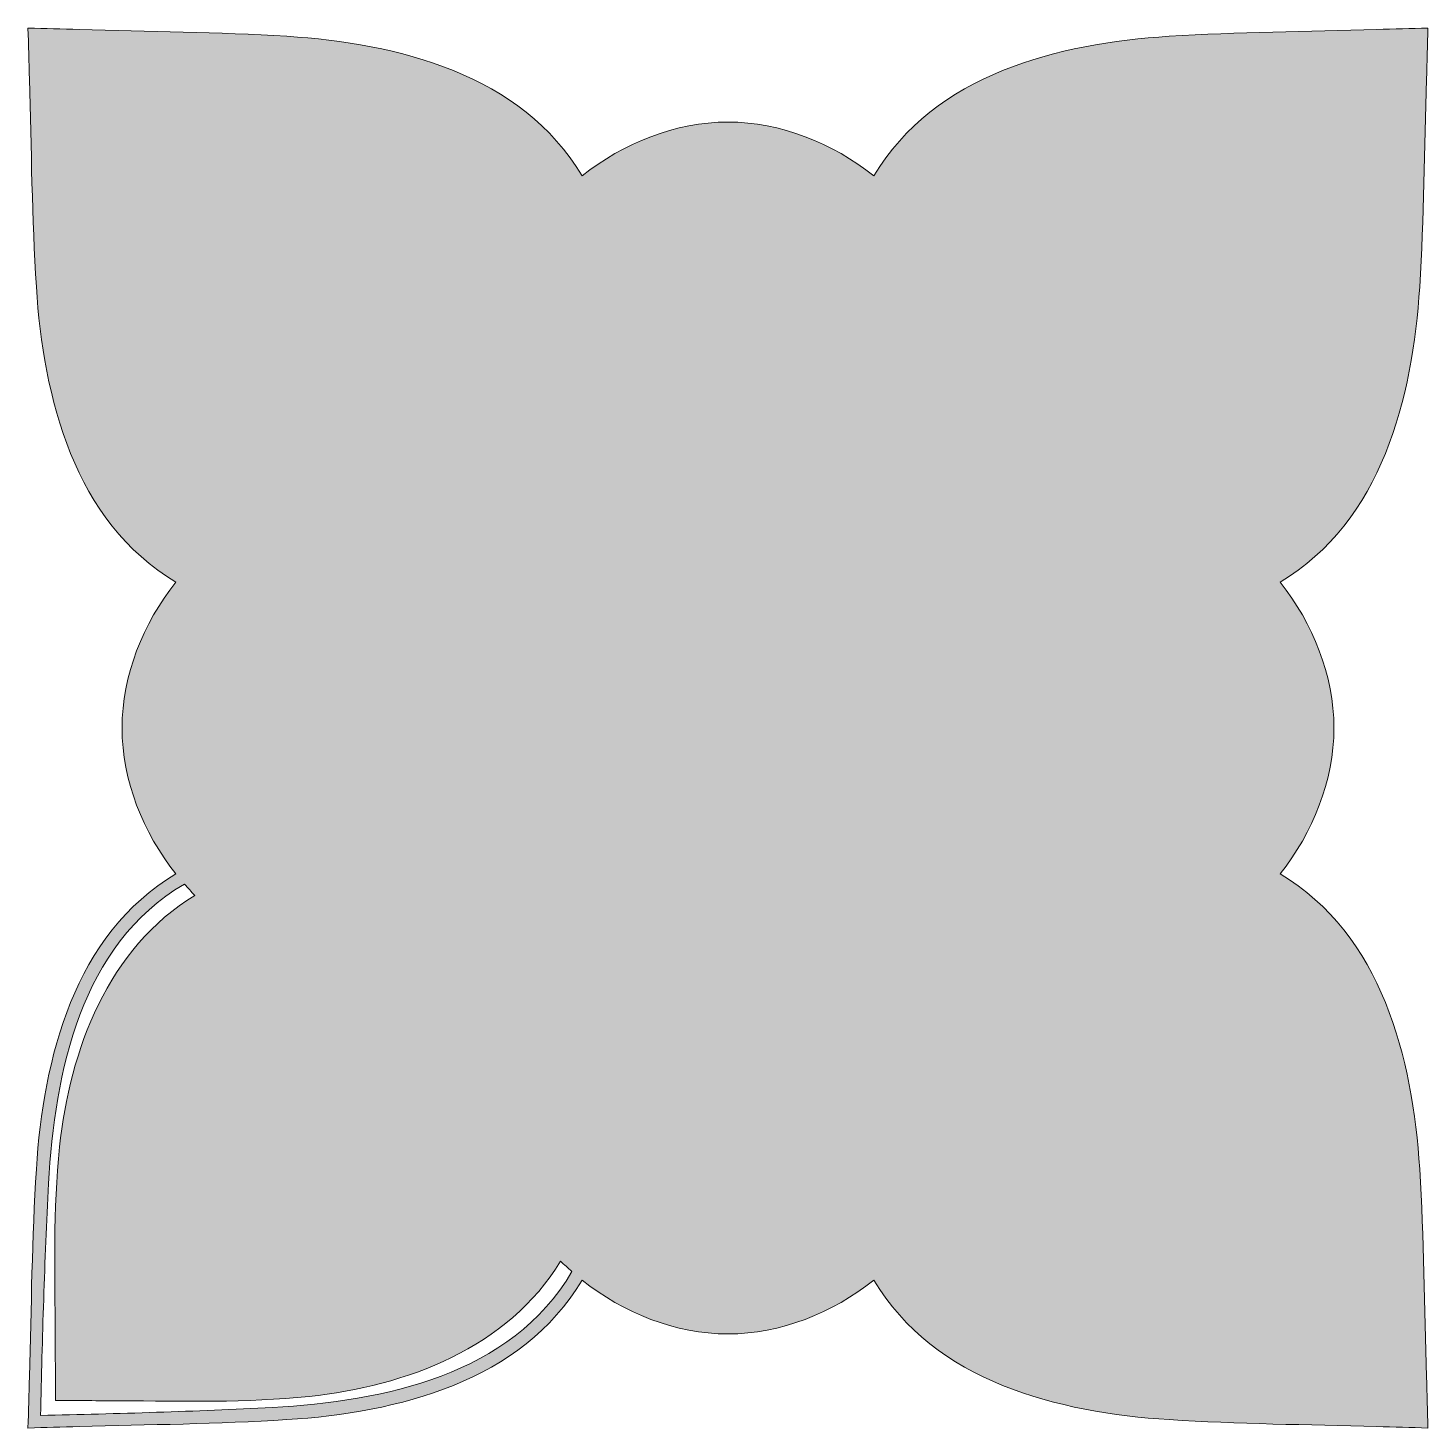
# Model space of a CAD drawing. Header units: inches. Extents: x 62 to 648, y -395 to -12.
# Drawn here: x 369.5 to 545.2, y -394.5 to -218.8 of the extents above; entities that cross this region are included whole.
import ezdxf

# ---------------------------------------------------------------- set-up
doc = ezdxf.new("R2010")
doc.units = ezdxf.units.IN
doc.header["$MEASUREMENT"] = 0
doc.layers.add('Layer 1', color=7, linetype='Continuous')

msp = doc.modelspace()

# ---------------------------------------------------------------- hatches: boundary and pattern name
at = {"layer": 'Layer 1', "true_color": 0x0c2d56}
h = msp.add_hatch(color=158, dxfattribs=at)
h.dxf.hatch_style = 2
edge = h.paths.add_edge_path()
edge.add_spline(control_points=[(544.14, -362.02), (543.27, -348.14), (539.36, -332.55), (526.62, -324.98), (530.75, -319.76), (533.37, -313.32), (533.38, -306.67), (533.37, -300.01), (530.75, -293.57), (526.62, -288.36), (539.36, -280.78), (543.27, -265.19), (544.14, -251.31), (544.68, -242.64), (544.75, -233.92), (545, -225.23), (545.06, -223.1), (545.12, -220.95), (545.18, -218.82), (543.05, -218.88), (540.9, -218.94), (538.77, -219), (530.08, -219.25), (521.36, -219.32), (512.69, -219.86), (498.81, -220.73), (483.22, -224.64), (475.64, -237.38), (470.43, -233.25), (463.99, -230.63), (457.33, -230.62), (450.68, -230.63), (444.24, -233.25), (439.02, -237.38), (431.45, -224.64), (415.86, -220.73), (401.98, -219.86), (393.31, -219.32), (384.59, -219.25), (375.9, -219), (373.76, -218.94), (371.62, -218.88), (369.48, -218.82), (369.54, -220.95), (369.61, -223.1), (369.67, -225.23), (369.91, -233.92), (369.98, -242.64), (370.53, -251.31), (371.4, -265.19), (375.3, -280.78), (388.05, -288.36), (383.91, -293.57), (381.29, -300.01), (381.29, -306.67), (381.29, -313.32), (383.91, -319.76), (388.05, -324.98), (375.3, -332.55), (371.4, -348.14), (370.53, -362.02), (369.98, -370.69), (369.91, -379.41), (369.67, -388.1), (369.61, -390.24), (369.54, -392.38), (369.48, -394.52), (371.62, -394.46), (373.76, -394.39), (375.9, -394.33), (384.59, -394.09), (393.31, -394.02), (401.98, -393.47), (415.86, -392.6), (431.45, -388.7), (439.02, -375.95), (444.24, -380.09), (450.68, -382.71), (457.33, -382.71), (463.99, -382.71), (470.43, -380.09), (475.64, -375.95), (483.22, -388.7), (498.81, -392.6), (512.69, -393.47), (521.36, -394.02), (530.08, -394.09), (538.77, -394.33), (540.9, -394.39), (543.05, -394.46), (545.18, -394.52), (545.12, -392.38), (545.06, -390.24), (545, -388.1), (544.75, -379.41), (544.68, -370.69), (544.14, -362.02)], knot_values=[0, 0, 0, 0, 1, 1, 1, 2, 2, 2, 3, 3, 3, 4, 4, 4, 5, 5, 5, 6, 6, 6, 7, 7, 7, 8, 8, 8, 9, 9, 9, 10, 10, 10, 11, 11, 11, 12, 12, 12, 13, 13, 13, 14, 14, 14, 15, 15, 15, 16, 16, 16, 17, 17, 17, 18, 18, 18, 19, 19, 19, 20, 20, 20, 21, 21, 21, 22, 22, 22, 23, 23, 23, 24, 24, 24, 25, 25, 25, 26, 26, 26, 27, 27, 27, 28, 28, 28, 29, 29, 29, 30, 30, 30, 31, 31, 31, 32, 32, 32, 32], degree=3, periodic=1)
edge = h.paths.add_edge_path()
edge.add_spline(control_points=[(400.15, -391.93), (390.47, -392.46), (380.76, -392.72), (371.06, -392.94), (371.28, -383.24), (371.54, -373.53), (372.07, -363.85), (372.83, -349.91), (376.08, -333.86), (389.12, -326.26), (389.55, -326.75), (389.99, -327.22), (390.44, -327.68), (379.54, -334.23), (374.72, -347.09), (373.45, -359.25), (372.63, -367.13), (372.85, -375.07), (372.9, -382.97), (372.91, -385.67), (372.92, -388.37), (372.94, -391.06), (375.63, -391.08), (378.33, -391.09), (381.03, -391.1), (388.93, -391.15), (396.87, -391.37), (404.75, -390.55), (416.91, -389.28), (429.77, -384.46), (436.32, -373.56), (436.78, -374.01), (437.25, -374.45), (437.74, -374.88), (430.14, -387.92), (414.09, -391.17), (400.15, -391.93)], knot_values=[0, 0, 0, 0, 1, 1, 1, 2, 2, 2, 3, 3, 3, 4, 4, 4, 5, 5, 5, 6, 6, 6, 7, 7, 7, 8, 8, 8, 9, 9, 9, 10, 10, 10, 11, 11, 11, 12, 12, 12, 12], degree=3, periodic=1)

# ---------------------------------------------------------------- linework, layer by layer
at = {"layer": 'Layer 1', "lineweight": 0}
for points, knots in [([(544.14, -362.02), (543.27, -348.14), (539.36, -332.55), (526.62, -324.98), (530.75, -319.76), (533.37, -313.32), (533.38, -306.67), (533.37, -300.01), (530.75, -293.57), (526.62, -288.36), (539.36, -280.78), (543.27, -265.19), (544.14, -251.31), (544.68, -242.64), (544.75, -233.92), (545, -225.23), (545.06, -223.1), (545.12, -220.95), (545.18, -218.82), (543.05, -218.88), (540.9, -218.94), (538.77, -219), (530.08, -219.25), (521.36, -219.32), (512.69, -219.86), (498.81, -220.73), (483.22, -224.64), (475.64, -237.38), (470.43, -233.25), (463.99, -230.63), (457.33, -230.62), (450.68, -230.63), (444.24, -233.25), (439.02, -237.38), (431.45, -224.64), (415.86, -220.73), (401.98, -219.86), (393.31, -219.32), (384.59, -219.25), (375.9, -219), (373.76, -218.94), (371.62, -218.88), (369.48, -218.82), (369.54, -220.95), (369.61, -223.1), (369.67, -225.23), (369.91, -233.92), (369.98, -242.64), (370.53, -251.31), (371.4, -265.19), (375.3, -280.78), (388.05, -288.36), (383.91, -293.57), (381.29, -300.01), (381.29, -306.67), (381.29, -313.32), (383.91, -319.76), (388.05, -324.98), (375.3, -332.55), (371.4, -348.14), (370.53, -362.02), (369.98, -370.69), (369.91, -379.41), (369.67, -388.1), (369.61, -390.24), (369.54, -392.38), (369.48, -394.52), (371.62, -394.46), (373.76, -394.39), (375.9, -394.33), (384.59, -394.09), (393.31, -394.02), (401.98, -393.47), (415.86, -392.6), (431.45, -388.7), (439.02, -375.95), (444.24, -380.09), (450.68, -382.71), (457.33, -382.71), (463.99, -382.71), (470.43, -380.09), (475.64, -375.95), (483.22, -388.7), (498.81, -392.6), (512.69, -393.47), (521.36, -394.02), (530.08, -394.09), (538.77, -394.33), (540.9, -394.39), (543.05, -394.46), (545.18, -394.52), (545.12, -392.38), (545.06, -390.24), (545, -388.1), (544.75, -379.41), (544.68, -370.69), (544.14, -362.02)], [0, 0, 0, 0, 1, 1, 1, 2, 2, 2, 3, 3, 3, 4, 4, 4, 5, 5, 5, 6, 6, 6, 7, 7, 7, 8, 8, 8, 9, 9, 9, 10, 10, 10, 11, 11, 11, 12, 12, 12, 13, 13, 13, 14, 14, 14, 15, 15, 15, 16, 16, 16, 17, 17, 17, 18, 18, 18, 19, 19, 19, 20, 20, 20, 21, 21, 21, 22, 22, 22, 23, 23, 23, 24, 24, 24, 25, 25, 25, 26, 26, 26, 27, 27, 27, 28, 28, 28, 29, 29, 29, 30, 30, 30, 31, 31, 31, 32, 32, 32, 32]), ([(400.15, -391.93), (390.47, -392.46), (380.76, -392.72), (371.06, -392.94), (371.28, -383.24), (371.54, -373.53), (372.07, -363.85), (372.83, -349.91), (376.08, -333.86), (389.12, -326.26), (389.55, -326.75), (389.99, -327.22), (390.44, -327.68), (379.54, -334.23), (374.72, -347.09), (373.45, -359.25), (372.63, -367.13), (372.85, -375.07), (372.9, -382.97), (372.91, -385.67), (372.92, -388.37), (372.94, -391.06), (375.63, -391.08), (378.33, -391.09), (381.03, -391.1), (388.93, -391.15), (396.87, -391.37), (404.75, -390.55), (416.91, -389.28), (429.77, -384.46), (436.32, -373.56), (436.78, -374.01), (437.25, -374.45), (437.74, -374.88), (430.14, -387.92), (414.09, -391.17), (400.15, -391.93)], [0, 0, 0, 0, 1, 1, 1, 2, 2, 2, 3, 3, 3, 4, 4, 4, 5, 5, 5, 6, 6, 6, 7, 7, 7, 8, 8, 8, 9, 9, 9, 10, 10, 10, 11, 11, 11, 12, 12, 12, 12])]:
    msp.add_open_spline(points, degree=3, knots=knots, dxfattribs=at)

doc.saveas('drawing.dxf')
